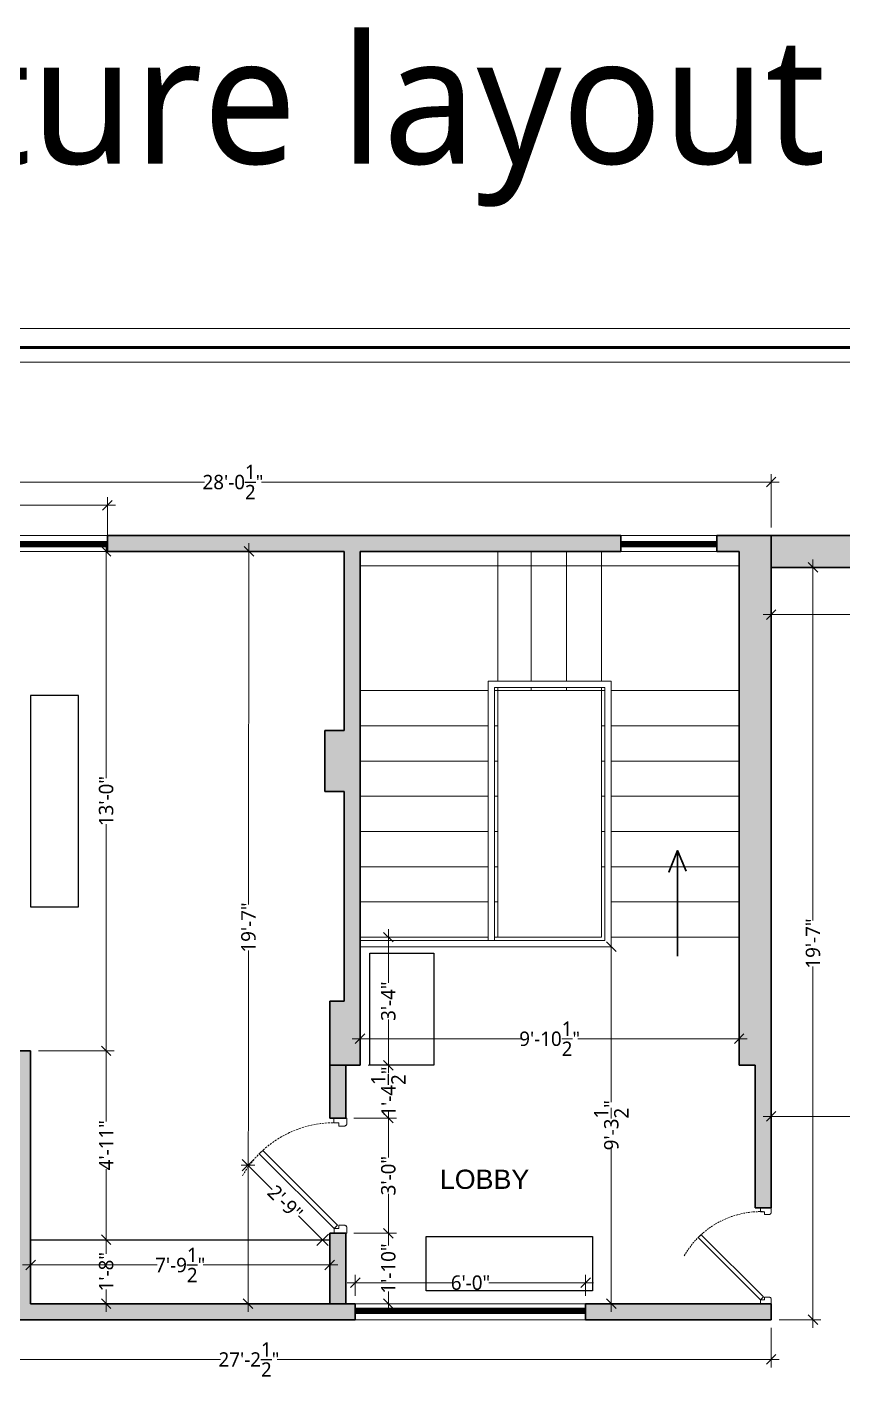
# Model space of a CAD drawing. Header units: inches. Extents: x -179 to 4134, y -2155 to 815.
# Drawn here: x 3489.9 to 3744.7, y -1603.9 to -1175.3 of the extents above; entities that cross this region are included whole.
import ezdxf

# ---------------------------------------------------------------- set-up
doc = ezdxf.new("R2010")
doc.units = ezdxf.units.IN
doc.header["$LTSCALE"] = 5
doc.linetypes.add('HIDDEN', pattern=[0.375, 0.25, -0.125])
for name, color, linetype, lineweight in [('doors', 24, 'Continuous', 9), ('Furniture-New', 217, 'Continuous', 5), ('STEP', 25, 'Continuous', 15), ('text', 7, 'Continuous', 5), ('title', 7, 'Continuous', 5), ('wall', 7, 'Continuous', 30), ('wall hatch', 252, 'Continuous', 5), ('window', 162, 'Continuous', 9)]:
    doc.layers.add(name, color=color, linetype=linetype, lineweight=lineweight)
doc.styles.add('irfan', font='trebuc.ttf')
doc.styles.add('KARUN', font='arial.ttf')
doc.dimstyles.new('IRFAN', dxfattribs={"dimtxt": 4.5, "dimasz": 3, "dimexe": 2.5, "dimexo": 2.5, "dimgap": 0.09, "dimtad": 0, "dimdec": 1, "dimzin": 3, "dimdsep": 46, "dimlunit": 4, "dimtxsty": 'irfan', "dimblk": 'OBLIQUE', "dimcen": 2, "dimdle": 2.5, "dimclrd": 251, "dimclre": 251, "dimclrt": 7, "dimadec": 0, "dimazin": 0, "dimtm": 1e-09, "dimtfac": 1, "dimtdec": 1, "dimtofl": 0, "dimtmove": 0, "dimatfit": 3, "dimfxl": 2, "dimtolj": 1, "dimtzin": 0, "dimlwd": 0, "dimlwe": -1, "dimarcsym": 0})

# ---------------------------------------------------------------- blocks, each defined once
blk = doc.blocks.new('d2')
at = {"layer": 'doors'}
blk.add_lwpolyline([(-25.9, 26.27), (-2.56, 2.94), (-1.5, 4), (-24.84, 27.34), (-25.9, 26.27)], dxfattribs=at)
blk.add_lwpolyline([(-36, 0), (-34, 0), (-36, 0), (-36, 4), (-34.5, 4), (-34.5, 2.5), (-33.5, 2.5), (-33.5, 0.5), (-33.62, 0.5), (-33.62, 0.38, -0.414214), (-33.88, 0.12), (-34, 0.12), (-34, 0)], format="xyb", dxfattribs=at)
blk.add_lwpolyline([(0, 4), (-1.5, 4), (-1.5, 2.5), (-2.5, 2.5), (-2.5, 0.5), (-2.38, 0.5), (-2.38, 0.38, 0.414214), (-2.12, 0.12), (-2, 0.12), (-2, 0), (0, 0), (-2, 0), (0, 0), (0, 4)], format="xyb", close=True, dxfattribs=at)
at = {"layer": 'doors', "color": 144, "linetype": 'HIDDEN', "ltscale": 0.5}
blk.add_arc((-1.5, 4), 33.03, 120, 182.6026, dxfattribs=at)
blk = doc.blocks.new('door')
at = {"layer": 'doors', "linetype": 'Continuous'}
blk.add_line((0, 0), (0, 0), dxfattribs=at)
at = {"layer": 'doors', "xscale": -1.166666666666717, "yscale": 1.166666666666717, "zscale": 1.166666666666717, "rotation": 270}
blk.add_blockref('d2', (0, 0), dxfattribs=at)
blk = doc.blocks.new('_Oblique')
at = {"color": 0, "linetype": 'ByBlock', "lineweight": -2}
blk.add_line((-0.5, -0.5), (0.5, 0.5), dxfattribs=at)
blk = doc.blocks.new('*D371')
at = {"layer": 'Defpoints', "color": 0, "lineweight": 25, "ltscale": 0.25, "transparency": 16777216}
for p in [(3722.38, -1358.11), (3903.38, -1358.11), (3722.38, -1358.75)]:
    blk.add_point(p, dxfattribs=at)
at = {"layer": 'Furniture-New', "color": 251, "lineweight": 0, "ltscale": 0.25, "transparency": 16777216}
for p, q in [((3719.88, -1358.75), (3805.69, -1358.75)), ((3905.88, -1358.75), (3820.07, -1358.75))]:
    blk.add_line(p, q, dxfattribs=at)
at = {"layer": 'Furniture-New', "color": 251, "ltscale": 0.25, "transparency": 16777216}
for p, q in [((3722.38, -1360.61), (3722.38, -1361.25)), ((3903.38, -1360.61), (3903.38, -1361.25))]:
    blk.add_line(p, q, dxfattribs=at)
at = {"layer": 'Furniture-New', "color": 251, "lineweight": 0, "ltscale": 0.25, "transparency": 16777216, "xscale": 3, "yscale": 3, "zscale": 3, "rotation": 180}
blk.add_blockref('_Oblique', (3722.38, -1358.75), dxfattribs=at)
at = {"layer": 'Furniture-New', "color": 251, "lineweight": 0, "ltscale": 0.25, "transparency": 16777216, "xscale": 3, "yscale": 3, "zscale": 3}
blk.add_blockref('_Oblique', (3903.38, -1358.75), dxfattribs=at)
at = {"layer": 'Furniture-New', "color": 7, "lineweight": 25, "ltscale": 0.25, "transparency": 16777216, "insert": (3812.88, -1358.75), "char_height": 4.5, "attachment_point": 5, "style": 'irfan'}
blk.add_mtext('\\A1;15\'-1"', dxfattribs=at)
blk = doc.blocks.new('*D375')
at = {"layer": 'Defpoints', "color": 0, "lineweight": 25, "ltscale": 0.25, "transparency": 16777216}
for p in [(3395.88, -1578.99), (3722.38, -1578.99), (3395.88, -1591.4)]:
    blk.add_point(p, dxfattribs=at)
at = {"layer": 'Furniture-New', "color": 251, "ltscale": 0.25, "transparency": 16777216}
for p, q in [((3395.88, -1581.49), (3395.88, -1593.9)), ((3722.38, -1581.49), (3722.38, -1593.9))]:
    blk.add_line(p, q, dxfattribs=at)
at = {"layer": 'Furniture-New', "color": 251, "lineweight": 0, "ltscale": 0.25, "transparency": 16777216}
for p, q in [((3393.38, -1591.4), (3550.25, -1591.4)), ((3724.88, -1591.4), (3568, -1591.4))]:
    blk.add_line(p, q, dxfattribs=at)
at = {"layer": 'Furniture-New', "color": 251, "lineweight": 0, "ltscale": 0.25, "transparency": 16777216, "xscale": 3, "yscale": 3, "zscale": 3, "rotation": 180.0000000000001}
blk.add_blockref('_Oblique', (3395.88, -1591.4), dxfattribs=at)
at = {"layer": 'Furniture-New', "color": 251, "lineweight": 0, "ltscale": 0.25, "transparency": 16777216, "xscale": 3, "yscale": 3, "zscale": 3}
blk.add_blockref('_Oblique', (3722.38, -1591.4), dxfattribs=at)
at = {"layer": 'Furniture-New', "color": 7, "lineweight": 25, "ltscale": 0.25, "transparency": 16777216, "insert": (3559.13, -1591.4), "char_height": 4.5, "attachment_point": 5, "style": 'irfan'}
blk.add_mtext('\\A1;27\'-2{\\H1x;\\S1/2;}"', dxfattribs=at)
blk = doc.blocks.new('*D339')
at = {"layer": 'Defpoints', "color": 0, "lineweight": 25, "ltscale": 0.25, "transparency": 16777216}
for p in [(3566.88, -1338.99), (3558.86, -1573.98), (3566.63, -1573.99)]:
    blk.add_point(p, dxfattribs=at)
at = {"layer": 'Furniture-New', "color": 251, "lineweight": 0, "ltscale": 0.25, "transparency": 16777216}
for p, q in [((3559.11, -1336.48), (3558.99, -1449.29)), ((3558.85, -1576.48), (3558.97, -1463.68))]:
    blk.add_line(p, q, dxfattribs=at)
at = {"layer": 'Furniture-New', "color": 251, "ltscale": 0.25, "transparency": 16777216}
for p, q in [((3564.38, -1338.99), (3556.61, -1338.98)), ((3564.13, -1573.99), (3556.36, -1573.98))]:
    blk.add_line(p, q, dxfattribs=at)
at = {"layer": 'Furniture-New', "color": 251, "lineweight": 0, "ltscale": 0.25, "transparency": 16777216, "xscale": 3, "yscale": 3, "zscale": 3}
for p, rotation in [((3559.11, -1338.98), 89.93904706606544), ((3558.86, -1573.98), 269.9390470660654)]:
    blk.add_blockref('_Oblique', p, dxfattribs=dict(at, rotation=rotation))
at = {"layer": 'Furniture-New', "color": 7, "lineweight": 25, "ltscale": 0.25, "transparency": 16777216, "insert": (3558.98, -1456.48), "char_height": 4.5, "attachment_point": 5, "rotation": 89.939, "style": 'irfan'}
blk.add_mtext('\\A1;19\'-7"', dxfattribs=at)
blk = doc.blocks.new('*D343')
at = {"layer": 'Defpoints', "color": 0, "lineweight": 25, "ltscale": 0.25, "transparency": 16777216}
for p in [(3593.88, -1459.49), (3602.71, -1459.49), (3593.88, -1499.49)]:
    blk.add_point(p, dxfattribs=at)
at = {"layer": 'Furniture-New', "color": 251, "lineweight": 0, "ltscale": 0.25, "transparency": 16777216}
for p, q in [((3602.71, -1456.99), (3602.71, -1473.79)), ((3602.71, -1501.99), (3602.71, -1485.19))]:
    blk.add_line(p, q, dxfattribs=at)
at = {"layer": 'Furniture-New', "color": 251, "ltscale": 0.25, "transparency": 16777216}
for p, q in [((3596.38, -1459.49), (3605.21, -1459.49)), ((3596.38, -1499.49), (3605.21, -1499.49))]:
    blk.add_line(p, q, dxfattribs=at)
at = {"layer": 'Furniture-New', "color": 251, "lineweight": 0, "ltscale": 0.25, "transparency": 16777216, "xscale": 3, "yscale": 3, "zscale": 3}
for p, rotation in [((3602.71, -1459.49), 90), ((3602.71, -1499.49), 270)]:
    blk.add_blockref('_Oblique', p, dxfattribs=dict(at, rotation=rotation))
at = {"layer": 'Furniture-New', "color": 7, "lineweight": 25, "ltscale": 0.25, "transparency": 16777216, "insert": (3602.71, -1479.49), "char_height": 4.5, "attachment_point": 5, "rotation": 90, "style": 'irfan'}
blk.add_mtext('\\A1;3\'-4"', dxfattribs=at)
blk = doc.blocks.new('*D344')
at = {"layer": 'Defpoints', "color": 0, "lineweight": 25, "ltscale": 0.25, "transparency": 16777216}
for p in [(3664.38, -1567.44), (3592.38, -1573.99), (3664.38, -1573.99)]:
    blk.add_point(p, dxfattribs=at)
at = {"layer": 'Furniture-New', "color": 251, "lineweight": 0, "ltscale": 0.25, "transparency": 16777216}
for p, q in [((3589.88, -1567.44), (3622.64, -1567.44)), ((3666.88, -1567.44), (3634.12, -1567.44))]:
    blk.add_line(p, q, dxfattribs=at)
at = {"layer": 'Furniture-New', "color": 251, "ltscale": 0.25, "transparency": 16777216}
for p, q in [((3592.38, -1571.49), (3592.38, -1564.94)), ((3664.38, -1571.49), (3664.38, -1564.94))]:
    blk.add_line(p, q, dxfattribs=at)
at = {"layer": 'Furniture-New', "color": 251, "lineweight": 0, "ltscale": 0.25, "transparency": 16777216, "xscale": 3, "yscale": 3, "zscale": 3, "rotation": 180}
blk.add_blockref('_Oblique', (3592.38, -1567.44), dxfattribs=at)
at = {"layer": 'Furniture-New', "color": 251, "lineweight": 0, "ltscale": 0.25, "transparency": 16777216, "xscale": 3, "yscale": 3, "zscale": 3}
blk.add_blockref('_Oblique', (3664.38, -1567.44), dxfattribs=at)
at = {"layer": 'Furniture-New', "color": 7, "lineweight": 25, "ltscale": 0.25, "transparency": 16777216, "insert": (3628.38, -1567.44), "char_height": 4.5, "attachment_point": 5, "style": 'irfan'}
blk.add_mtext('\\A1;6\'-0"', dxfattribs=at)
blk = doc.blocks.new('*D346')
at = {"layer": 'Defpoints', "color": 0, "lineweight": 25, "ltscale": 0.25, "transparency": 16777216}
for p in [(3442.88, -1324.58), (3442.88, -1336.74), (3514.88, -1336.74)]:
    blk.add_point(p, dxfattribs=at)
at = {"layer": 'Furniture-New', "color": 251, "ltscale": 0.25, "transparency": 16777216}
for p, q in [((3442.88, -1334.24), (3442.88, -1322.08)), ((3514.88, -1334.24), (3514.88, -1322.08))]:
    blk.add_line(p, q, dxfattribs=at)
at = {"layer": 'Furniture-New', "color": 251, "lineweight": 0, "ltscale": 0.25, "transparency": 16777216}
for p, q in [((3440.38, -1324.58), (3473.14, -1324.58)), ((3517.38, -1324.58), (3484.62, -1324.58))]:
    blk.add_line(p, q, dxfattribs=at)
at = {"layer": 'Furniture-New', "color": 251, "lineweight": 0, "ltscale": 0.25, "transparency": 16777216, "xscale": 3, "yscale": 3, "zscale": 3, "rotation": 180}
blk.add_blockref('_Oblique', (3442.88, -1324.58), dxfattribs=at)
at = {"layer": 'Furniture-New', "color": 251, "lineweight": 0, "ltscale": 0.25, "transparency": 16777216, "xscale": 3, "yscale": 3, "zscale": 3}
blk.add_blockref('_Oblique', (3514.88, -1324.58), dxfattribs=at)
at = {"layer": 'Furniture-New', "color": 7, "lineweight": 25, "ltscale": 0.25, "transparency": 16777216, "insert": (3478.88, -1324.58), "char_height": 4.5, "attachment_point": 5, "style": 'irfan'}
blk.add_mtext('\\A1;6\'-0"', dxfattribs=at)
blk = doc.blocks.new('*D350')
at = {"layer": 'Defpoints', "color": 0, "lineweight": 25, "ltscale": 0.25, "transparency": 16777216}
for p in [(3593.88, -1499.49), (3589.4, -1515.99), (3602.71, -1515.99)]:
    blk.add_point(p, dxfattribs=at)
at = {"layer": 'Furniture-New', "color": 251, "ltscale": 0.25, "transparency": 16777216}
for p, q in [((3596.38, -1499.49), (3605.21, -1499.49)), ((3591.9, -1515.99), (3605.21, -1515.99))]:
    blk.add_line(p, q, dxfattribs=at)
at = {"layer": 'Furniture-New', "color": 251, "lineweight": 0, "ltscale": 0.25, "transparency": 16777216}
for p, q in [((3602.71, -1496.99), (3602.71, -1500.71)), ((3602.71, -1518.49), (3602.71, -1514.78))]:
    blk.add_line(p, q, dxfattribs=at)
at = {"layer": 'Furniture-New', "color": 251, "lineweight": 0, "ltscale": 0.25, "transparency": 16777216, "xscale": 3, "yscale": 3, "zscale": 3}
for p, rotation in [((3602.71, -1499.49), 90), ((3602.71, -1515.99), 270)]:
    blk.add_blockref('_Oblique', p, dxfattribs=dict(at, rotation=rotation))
at = {"layer": 'Furniture-New', "color": 7, "lineweight": 25, "ltscale": 0.25, "transparency": 16777216, "insert": (3602.71, -1507.74), "char_height": 4.5, "attachment_point": 5, "rotation": 90, "style": 'irfan'}
blk.add_mtext('\\A1;1\'-4{\\H1x;\\S1/2;}"', dxfattribs=at)
blk = doc.blocks.new('*D351')
at = {"layer": 'Defpoints', "color": 0, "lineweight": 25, "ltscale": 0.25, "transparency": 16777216}
for p in [(3589.4, -1515.99), (3589.42, -1551.99), (3602.71, -1551.99)]:
    blk.add_point(p, dxfattribs=at)
at = {"layer": 'Furniture-New', "color": 251, "ltscale": 0.25, "transparency": 16777216}
for p, q in [((3591.9, -1515.99), (3605.21, -1515.99)), ((3591.92, -1551.99), (3605.21, -1551.99))]:
    blk.add_line(p, q, dxfattribs=at)
at = {"layer": 'Furniture-New', "color": 251, "lineweight": 0, "ltscale": 0.25, "transparency": 16777216}
for p, q in [((3602.71, -1513.49), (3602.71, -1528.29)), ((3602.71, -1554.49), (3602.71, -1539.69))]:
    blk.add_line(p, q, dxfattribs=at)
at = {"layer": 'Furniture-New', "color": 251, "lineweight": 0, "ltscale": 0.25, "transparency": 16777216, "xscale": 3, "yscale": 3, "zscale": 3}
for p, rotation in [((3602.71, -1515.99), 90), ((3602.71, -1551.99), 270)]:
    blk.add_blockref('_Oblique', p, dxfattribs=dict(at, rotation=rotation))
at = {"layer": 'Furniture-New', "color": 7, "lineweight": 25, "ltscale": 0.25, "transparency": 16777216, "insert": (3602.71, -1533.99), "char_height": 4.5, "attachment_point": 5, "rotation": 90, "style": 'irfan'}
blk.add_mtext('\\A1;3\'-0"', dxfattribs=at)
blk = doc.blocks.new('*D298')
at = {"layer": 'Defpoints', "color": 0, "lineweight": 25, "ltscale": 0.25, "transparency": 16777216}
for p in [(3589.42, -1551.99), (3592.38, -1573.99), (3602.71, -1573.99)]:
    blk.add_point(p, dxfattribs=at)
at = {"layer": 'Furniture-New', "color": 251, "lineweight": 0, "ltscale": 0.25, "transparency": 16777216}
for p, q in [((3602.71, -1549.49), (3602.71, -1555.8)), ((3602.71, -1576.49), (3602.71, -1570.18))]:
    blk.add_line(p, q, dxfattribs=at)
at = {"layer": 'Furniture-New', "color": 251, "ltscale": 0.25, "transparency": 16777216}
for p, q in [((3591.92, -1551.99), (3605.21, -1551.99)), ((3594.88, -1573.99), (3605.21, -1573.99))]:
    blk.add_line(p, q, dxfattribs=at)
at = {"layer": 'Furniture-New', "color": 251, "lineweight": 0, "ltscale": 0.25, "transparency": 16777216, "xscale": 3, "yscale": 3, "zscale": 3}
for p, rotation in [((3602.71, -1551.99), 90), ((3602.71, -1573.99), 270)]:
    blk.add_blockref('_Oblique', p, dxfattribs=dict(at, rotation=rotation))
at = {"layer": 'Furniture-New', "color": 7, "lineweight": 25, "ltscale": 0.25, "transparency": 16777216, "insert": (3602.71, -1562.99), "char_height": 4.5, "attachment_point": 5, "rotation": 90, "style": 'irfan'}
blk.add_mtext('\\A1;1\'-10"', dxfattribs=at)
blk = doc.blocks.new('*D317')
at = {"color": 251, "ltscale": 0.25, "transparency": 16777216}
for p, q in [((3490.88, -1556.49), (3490.88, -1564.39)), ((3584.4, -1556.49), (3584.4, -1564.39))]:
    blk.add_line(p, q, dxfattribs=at)
at = {"color": 251, "lineweight": 0, "ltscale": 0.25, "transparency": 16777216}
for p, q in [((3488.38, -1561.89), (3530.43, -1561.89)), ((3586.9, -1561.89), (3544.85, -1561.89))]:
    blk.add_line(p, q, dxfattribs=at)
at = {"layer": 'Defpoints', "color": 0, "lineweight": 25, "ltscale": 0.25, "transparency": 16777216}
for p in [(3490.88, -1553.99), (3584.4, -1553.99), (3584.4, -1561.89)]:
    blk.add_point(p, dxfattribs=at)
at = {"color": 251, "lineweight": 0, "ltscale": 0.25, "transparency": 16777216, "xscale": 3, "yscale": 3, "zscale": 3, "rotation": 180}
blk.add_blockref('_Oblique', (3490.88, -1561.89), dxfattribs=at)
at = {"color": 251, "lineweight": 0, "ltscale": 0.25, "transparency": 16777216, "xscale": 3, "yscale": 3, "zscale": 3}
blk.add_blockref('_Oblique', (3584.4, -1561.89), dxfattribs=at)
at = {"color": 7, "ltscale": 0.25, "transparency": 16777216, "insert": (3537.64, -1561.89), "char_height": 4.5, "attachment_point": 5, "style": 'irfan'}
blk.add_mtext('\\A1;7\'-9{\\H1x;\\S1/2;}"', dxfattribs=at)
blk = doc.blocks.new('*D388')
at = {"layer": 'Defpoints', "color": 0, "lineweight": 25, "ltscale": 0.25, "transparency": 16777216}
for p in [(3562.38, -1527.17), (3585.73, -1550.5), (3582.16, -1554.07)]:
    blk.add_point(p, dxfattribs=at)
at = {"layer": 'Furniture-New', "color": 251, "ltscale": 0.25, "transparency": 16777216}
for p, q in [((3560.61, -1528.94), (3557.04, -1532.52)), ((3583.97, -1552.26), (3580.39, -1555.84))]:
    blk.add_line(p, q, dxfattribs=at)
at = {"layer": 'Furniture-New', "color": 251, "lineweight": 0, "ltscale": 0.25, "transparency": 16777216}
for p, q in [((3557.04, -1528.98), (3566.4, -1538.33)), ((3583.93, -1555.84), (3574.57, -1546.49))]:
    blk.add_line(p, q, dxfattribs=at)
at = {"layer": 'Furniture-New', "color": 251, "lineweight": 0, "ltscale": 0.25, "transparency": 16777216, "xscale": 3, "yscale": 3, "zscale": 3}
for p, rotation in [((3558.81, -1530.75), 135.0405710793018), ((3582.16, -1554.07), 315.0405710793017)]:
    blk.add_blockref('_Oblique', p, dxfattribs=dict(at, rotation=rotation))
at = {"layer": 'Furniture-New', "color": 7, "ltscale": 0.25, "transparency": 16777216, "insert": (3570.48, -1542.41), "char_height": 4.5, "attachment_point": 5, "rotation": 315.0406, "style": 'irfan'}
blk.add_mtext('\\A1;2\'-9"', dxfattribs=at)
blk = doc.blocks.new('*D380')
at = {"layer": 'Defpoints', "color": 0, "lineweight": 25, "ltscale": 0.25, "transparency": 16777216}
for p in [(3514.49, -1553.99), (3514.49, -1573.99), (3514.49, -1573.99)]:
    blk.add_point(p, dxfattribs=at)
at = {"layer": 'Furniture-New', "color": 251, "lineweight": 0, "ltscale": 0.25, "transparency": 16777216}
for p, q in [((3514.49, -1551.49), (3514.49, -1558.43)), ((3514.49, -1576.49), (3514.49, -1569.56))]:
    blk.add_line(p, q, dxfattribs=at)
at = {"layer": 'Furniture-New', "color": 251, "lineweight": 0, "ltscale": 0.25, "transparency": 16777216, "xscale": 3, "yscale": 3, "zscale": 3}
for p, rotation in [((3514.49, -1553.99), 90), ((3514.49, -1573.99), 270)]:
    blk.add_blockref('_Oblique', p, dxfattribs=dict(at, rotation=rotation))
at = {"layer": 'Furniture-New', "color": 7, "ltscale": 0.25, "transparency": 16777216, "insert": (3514.49, -1563.99), "char_height": 4.5, "attachment_point": 5, "rotation": 90, "style": 'irfan'}
blk.add_mtext('\\A1;1\'-8"', dxfattribs=at)
blk = doc.blocks.new('*D382')
at = {"layer": 'Defpoints', "color": 0, "lineweight": 25, "ltscale": 0.25, "transparency": 16777216}
for p in [(3593.88, -1491.22), (3593.88, -1495.66), (3712.38, -1495.66)]:
    blk.add_point(p, dxfattribs=at)
at = {"layer": 'Furniture-New', "color": 251, "lineweight": 0, "ltscale": 0.25, "transparency": 16777216}
for p, q in [((3591.38, -1491.22), (3644.27, -1491.22)), ((3714.88, -1491.22), (3661.98, -1491.22))]:
    blk.add_line(p, q, dxfattribs=at)
at = {"layer": 'Furniture-New', "color": 251, "ltscale": 0.25, "transparency": 16777216}
for p, q in [((3593.88, -1493.16), (3593.88, -1488.72)), ((3712.38, -1493.16), (3712.38, -1488.72))]:
    blk.add_line(p, q, dxfattribs=at)
at = {"layer": 'Furniture-New', "color": 251, "lineweight": 0, "ltscale": 0.25, "transparency": 16777216, "xscale": 3, "yscale": 3, "zscale": 3, "rotation": 180}
blk.add_blockref('_Oblique', (3593.88, -1491.22), dxfattribs=at)
at = {"layer": 'Furniture-New', "color": 251, "lineweight": 0, "ltscale": 0.25, "transparency": 16777216, "xscale": 3, "yscale": 3, "zscale": 3}
blk.add_blockref('_Oblique', (3712.38, -1491.22), dxfattribs=at)
at = {"layer": 'Furniture-New', "color": 7, "ltscale": 0.25, "transparency": 16777216, "insert": (3653.13, -1491.22), "char_height": 4.5, "attachment_point": 5, "style": 'irfan'}
blk.add_mtext('\\A1;9\'-10{\\H1x;\\S1/2;}"', dxfattribs=at)
blk = doc.blocks.new('*D383')
at = {"layer": 'Defpoints', "color": 0, "lineweight": 25, "ltscale": 0.25, "transparency": 16777216}
for p in [(3672.38, -1462.49), (3672.38, -1573.99), (3672.38, -1573.99)]:
    blk.add_point(p, dxfattribs=at)
at = {"layer": 'Furniture-New', "color": 251, "lineweight": 0, "ltscale": 0.25, "transparency": 16777216}
for p, q in [((3672.38, -1459.99), (3672.38, -1511.02)), ((3672.38, -1576.49), (3672.38, -1525.47))]:
    blk.add_line(p, q, dxfattribs=at)
at = {"layer": 'Furniture-New', "color": 251, "lineweight": 0, "ltscale": 0.25, "transparency": 16777216, "xscale": 3, "yscale": 3, "zscale": 3}
for p, rotation in [((3672.38, -1462.49), 90), ((3672.38, -1573.99), 270)]:
    blk.add_blockref('_Oblique', p, dxfattribs=dict(at, rotation=rotation))
at = {"layer": 'Furniture-New', "color": 7, "ltscale": 0.25, "transparency": 16777216, "insert": (3672.38, -1518.24), "char_height": 4.5, "attachment_point": 5, "rotation": 90, "style": 'irfan'}
blk.add_mtext('\\A1;9\'-3{\\H1x;\\S1/2;}"', dxfattribs=at)
blk = doc.blocks.new('*D418')
at = {"layer": 'Defpoints', "color": 0, "lineweight": 25, "ltscale": 0.25, "transparency": 16777216}
for p in [(3722.38, -1343.99), (3735.45, -1343.99), (3722.38, -1578.99)]:
    blk.add_point(p, dxfattribs=at)
at = {"layer": 'Furniture-New', "color": 251, "ltscale": 0.25, "transparency": 16777216}
for p, q in [((3724.88, -1343.99), (3737.95, -1343.99)), ((3724.88, -1578.99), (3737.95, -1578.99))]:
    blk.add_line(p, q, dxfattribs=at)
at = {"layer": 'Furniture-New', "color": 251, "lineweight": 0, "ltscale": 0.25, "transparency": 16777216}
for p, q in [((3735.45, -1341.49), (3735.45, -1454.3)), ((3735.45, -1581.49), (3735.45, -1468.68))]:
    blk.add_line(p, q, dxfattribs=at)
at = {"layer": 'Furniture-New', "color": 251, "lineweight": 0, "ltscale": 0.25, "transparency": 16777216, "xscale": 3, "yscale": 3, "zscale": 3}
for p, rotation in [((3735.45, -1343.99), 90), ((3735.45, -1578.99), 270)]:
    blk.add_blockref('_Oblique', p, dxfattribs=dict(at, rotation=rotation))
at = {"layer": 'Furniture-New', "color": 7, "lineweight": 25, "ltscale": 0.25, "transparency": 16777216, "insert": (3735.45, -1461.49), "char_height": 4.5, "attachment_point": 5, "rotation": 90, "style": 'irfan'}
blk.add_mtext('\\A1;19\'-7"', dxfattribs=at)
blk = doc.blocks.new('*D419')
at = {"layer": 'Defpoints', "color": 0, "lineweight": 25, "ltscale": 0.25, "transparency": 16777216}
for p in [(3514.49, -1338.99), (3514.88, -1338.99), (3490.88, -1494.99)]:
    blk.add_point(p, dxfattribs=at)
at = {"layer": 'Furniture-New', "color": 251, "lineweight": 0, "ltscale": 0.25, "transparency": 16777216}
for p, q in [((3514.49, -1336.49), (3514.49, -1409.8)), ((3514.49, -1497.49), (3514.49, -1424.18))]:
    blk.add_line(p, q, dxfattribs=at)
at = {"layer": 'Furniture-New', "color": 251, "ltscale": 0.25, "transparency": 16777216}
for p, q in [((3512.38, -1338.99), (3511.99, -1338.99)), ((3493.38, -1494.99), (3516.99, -1494.99))]:
    blk.add_line(p, q, dxfattribs=at)
at = {"layer": 'Furniture-New', "color": 251, "lineweight": 0, "ltscale": 0.25, "transparency": 16777216, "xscale": 3, "yscale": 3, "zscale": 3}
for p, rotation in [((3514.49, -1338.99), 90), ((3514.49, -1494.99), 270)]:
    blk.add_blockref('_Oblique', p, dxfattribs=dict(at, rotation=rotation))
at = {"layer": 'Furniture-New', "color": 7, "lineweight": 25, "ltscale": 0.25, "transparency": 16777216, "insert": (3514.49, -1416.99), "char_height": 4.5, "attachment_point": 5, "rotation": 90, "style": 'irfan'}
blk.add_mtext('\\A1;13\'-0"', dxfattribs=at)
blk = doc.blocks.new('*D420')
at = {"layer": 'Defpoints', "color": 0, "lineweight": 25, "ltscale": 0.25, "transparency": 16777216}
for p in [(3490.88, -1494.99), (3490.88, -1553.99), (3514.49, -1553.99)]:
    blk.add_point(p, dxfattribs=at)
at = {"layer": 'Furniture-New', "color": 251, "ltscale": 0.25, "transparency": 16777216}
for p, q in [((3493.38, -1494.99), (3516.99, -1494.99)), ((3493.38, -1553.99), (3516.99, -1553.99))]:
    blk.add_line(p, q, dxfattribs=at)
at = {"layer": 'Furniture-New', "color": 251, "lineweight": 0, "ltscale": 0.25, "transparency": 16777216}
for p, q in [((3514.49, -1492.49), (3514.49, -1517.04)), ((3514.49, -1556.49), (3514.49, -1531.95))]:
    blk.add_line(p, q, dxfattribs=at)
at = {"layer": 'Furniture-New', "color": 251, "lineweight": 0, "ltscale": 0.25, "transparency": 16777216, "xscale": 3, "yscale": 3, "zscale": 3}
for p, rotation in [((3514.49, -1494.99), 90), ((3514.49, -1553.99), 270)]:
    blk.add_blockref('_Oblique', p, dxfattribs=dict(at, rotation=rotation))
at = {"layer": 'Furniture-New', "color": 7, "lineweight": 25, "ltscale": 0.25, "transparency": 16777216, "insert": (3514.49, -1524.49), "char_height": 4.5, "attachment_point": 5, "rotation": 90, "style": 'irfan'}
blk.add_mtext('\\A1;4\'-11"', dxfattribs=at)
blk = doc.blocks.new('*D421')
at = {"layer": 'Defpoints', "color": 0, "lineweight": 25, "ltscale": 0.25, "transparency": 16777216}
for p in [(3722.38, -1516.3), (3808.88, -1515.49), (3808.88, -1516.3)]:
    blk.add_point(p, dxfattribs=at)
at = {"layer": 'Furniture-New', "color": 251, "lineweight": 0, "ltscale": 0.25, "transparency": 16777216}
for p, q in [((3719.88, -1515.49), (3758.42, -1515.49)), ((3811.38, -1515.49), (3772.84, -1515.49))]:
    blk.add_line(p, q, dxfattribs=at)
at = {"layer": 'Furniture-New', "color": 251, "ltscale": 0.25, "transparency": 16777216}
for p, q in [((3722.38, -1513.8), (3722.38, -1512.99)), ((3808.88, -1513.8), (3808.88, -1512.99))]:
    blk.add_line(p, q, dxfattribs=at)
at = {"layer": 'Furniture-New', "color": 251, "lineweight": 0, "ltscale": 0.25, "transparency": 16777216, "xscale": 3, "yscale": 3, "zscale": 3, "rotation": 180}
blk.add_blockref('_Oblique', (3722.38, -1515.49), dxfattribs=at)
at = {"layer": 'Furniture-New', "color": 251, "lineweight": 0, "ltscale": 0.25, "transparency": 16777216, "xscale": 3, "yscale": 3, "zscale": 3}
blk.add_blockref('_Oblique', (3808.88, -1515.49), dxfattribs=at)
at = {"layer": 'Furniture-New', "color": 7, "lineweight": 25, "ltscale": 0.25, "transparency": 16777216, "insert": (3765.63, -1515.49), "char_height": 4.5, "attachment_point": 5, "style": 'irfan'}
blk.add_mtext('\\A1;7\'-2{\\H1x;\\S1/2;}"', dxfattribs=at)
blk = doc.blocks.new('*D430')
at = {"layer": 'Defpoints', "color": 0, "lineweight": 25, "ltscale": 0.25, "transparency": 16777216}
for p in [(3722.38, -1317.34), (3385.88, -1333.99), (3722.38, -1333.99)]:
    blk.add_point(p, dxfattribs=at)
at = {"layer": 'Furniture-New', "color": 251, "ltscale": 0.25, "transparency": 16777216}
for p, q in [((3385.88, -1331.49), (3385.88, -1314.84)), ((3722.38, -1331.49), (3722.38, -1314.84))]:
    blk.add_line(p, q, dxfattribs=at)
at = {"layer": 'Furniture-New', "color": 251, "lineweight": 0, "ltscale": 0.25, "transparency": 16777216}
for p, q in [((3383.38, -1317.34), (3545.25, -1317.34)), ((3724.88, -1317.34), (3563, -1317.34))]:
    blk.add_line(p, q, dxfattribs=at)
at = {"layer": 'Furniture-New', "color": 251, "lineweight": 0, "ltscale": 0.25, "transparency": 16777216, "xscale": 3, "yscale": 3, "zscale": 3, "rotation": 180}
blk.add_blockref('_Oblique', (3385.88, -1317.34), dxfattribs=at)
at = {"layer": 'Furniture-New', "color": 251, "lineweight": 0, "ltscale": 0.25, "transparency": 16777216, "xscale": 3, "yscale": 3, "zscale": 3}
blk.add_blockref('_Oblique', (3722.38, -1317.34), dxfattribs=at)
at = {"layer": 'Furniture-New', "color": 7, "lineweight": 25, "ltscale": 0.25, "transparency": 16777216, "insert": (3554.13, -1317.34), "char_height": 4.5, "attachment_point": 5, "style": 'irfan'}
blk.add_mtext('\\A1;28\'-0{\\H1x;\\S1/2;}"', dxfattribs=at)

msp = doc.modelspace()

# ---------------------------------------------------------------- hatches: boundary and pattern name
at = {"layer": 'wall hatch', "ltscale": 0.25}
h = msp.add_hatch(color=256, dxfattribs=at)
h.dxf.hatch_style = 1
h.paths.add_polyline_path([(3913.38, -1333.99), (3722.38, -1333.99), (3722.38, -1343.99), (3903.38, -1343.99), (3903.38, -1478.99), (3897.38, -1478.99), (3897.38, -1489.49), (3913.38, -1489.49)])
h.paths.add_polyline_path([(3913.38, -1663.49), (3903.38, -1663.49), (3903.38, -1808.49), (3722.88, -1808.49), (3722.88, -1813.49), (3587.88, -1813.49), (3587.88, -1818.49), (3913.38, -1818.49)])
h.paths.add_polyline_path([(3587.88, -1808.49), (3395.88, -1808.49), (3395.88, -1578.99), (3385.88, -1578.99), (3385.88, -1813.49), (3385.88, -1818.49), (3587.88, -1818.49), (3587.88, -1813.49)])
h = msp.add_hatch(color=256, dxfattribs=at)
h.dxf.hatch_style = 1
h.paths.add_polyline_path([(3593.88, -1338.99), (3675.38, -1338.99), (3675.38, -1333.99), (3514.88, -1333.99), (3514.88, -1338.99), (3588.88, -1338.99), (3588.88, -1394.99), (3582.88, -1394.99), (3582.88, -1413.99), (3588.88, -1413.99), (3588.88, -1479.49), (3584.38, -1479.49), (3584.38, -1499.49), (3593.88, -1499.49)])
h = msp.add_hatch(color=256, dxfattribs=at)
h.dxf.hatch_style = 1
h.paths.add_polyline_path([(3722.38, -1333.99), (3717.38, -1333.99), (3705.38, -1333.99), (3705.38, -1338.99), (3712.38, -1338.99), (3712.38, -1480.99), (3712.38, -1499.49), (3717.38, -1499.49), (3717.38, -1543.99), (3722.38, -1543.99), (3722.38, -1499.49), (3722.38, -1487.99), (3722.38, -1480.99)])
h = msp.add_hatch(color=256, dxfattribs=at)
h.dxf.hatch_style = 1
h.paths.add_polyline_path([(3592.38, -1573.99), (3540.88, -1573.99), (3558.86, -1573.98), (3540.88, -1573.99), (3535.88, -1573.99), (3490.88, -1573.99), (3490.88, -1494.99), (3453.88, -1494.99), (3453.88, -1499.99), (3485.88, -1499.99), (3485.88, -1573.99), (3395.88, -1573.99), (3395.88, -1560.49), (3390.88, -1560.49), (3390.88, -1554.49), (3385.88, -1554.49), (3385.88, -1578.99), (3592.38, -1578.99)])
h = msp.add_hatch(color=256, dxfattribs=at)
h.dxf.hatch_style = 1
h.paths.add_polyline_path([(3584.38, -1515.99), (3589.38, -1515.99), (3589.38, -1499.49), (3584.38, -1499.49)])
h.paths.add_polyline_path([(3589.42, -1551.99), (3585.74, -1551.99), (3584.4, -1551.99), (3584.4, -1573.99), (3589.42, -1573.99)])
h = msp.add_hatch(color=256, dxfattribs=at)
h.dxf.hatch_style = 1
h.paths.add_polyline_path([(3722.38, -1573.99), (3664.38, -1573.99), (3664.38, -1578.99), (3722.38, -1578.99)])

# ---------------------------------------------------------------- linework, layer by layer
at = {"color": 25, "ltscale": 0.25}
for p, q in [((3490.88, -1573.99), (3490.88, -1553.99)), ((3490.88, -1553.99), (3584.4, -1553.99))]:
    msp.add_line(p, q, dxfattribs=at)
at = {"layer": 'Furniture-New', "lineweight": -2, "ltscale": 0.25}
msp.add_line((3719.05, -1573.99), (3691.55, -1573.99), dxfattribs=at)
for points in [[(3490.88, -1449.99), (3505.88, -1449.99), (3505.88, -1383.99), (3490.88, -1383.99), (3490.88, -1449.99)], [(3596.88, -1464.49), (3616.88, -1464.49), (3616.88, -1499.49), (3596.88, -1499.49), (3596.88, -1464.49)], [(3614.48, -1552.99), (3666.48, -1552.99), (3666.48, -1569.99), (3614.48, -1569.99), (3614.48, -1552.99)]]:
    msp.add_lwpolyline(points, dxfattribs=at)
at = {"layer": 'STEP', "ltscale": 0.2}
for p, q in [((3636.88, -1379.49), (3636.88, -1338.99)), ((3647.38, -1379.49), (3647.38, -1338.99)), ((3658.38, -1379.49), (3658.38, -1338.99)), ((3669.38, -1379.49), (3669.38, -1338.99)), ((3633.88, -1382.49), (3593.88, -1382.49)), ((3636.88, -1382.49), (3635.88, -1382.49)), ((3636.88, -1382.49), (3636.88, -1381.49)), ((3669.38, -1382.49), (3636.88, -1382.49)), ((3636.88, -1459.49), (3636.88, -1382.49)), ((3647.38, -1382.49), (3647.38, -1381.49)), ((3658.38, -1382.49), (3658.38, -1381.49)), ((3669.38, -1382.49), (3669.38, -1381.49)), ((3670.38, -1382.49), (3669.38, -1382.49)), ((3669.38, -1459.49), (3669.38, -1382.49)), ((3712.38, -1382.49), (3672.38, -1382.49)), ((3633.88, -1393.49), (3593.88, -1393.49)), ((3636.88, -1393.49), (3635.88, -1393.49)), ((3670.38, -1393.49), (3669.38, -1393.49)), ((3712.38, -1393.49), (3672.38, -1393.49)), ((3633.88, -1404.49), (3593.88, -1404.49)), ((3636.88, -1404.49), (3635.88, -1404.49)), ((3670.38, -1404.49), (3669.38, -1404.49)), ((3712.38, -1404.49), (3672.38, -1404.49)), ((3633.88, -1415.49), (3593.88, -1415.49)), ((3636.88, -1415.49), (3635.88, -1415.49)), ((3670.38, -1415.49), (3669.38, -1415.49)), ((3712.38, -1415.49), (3672.38, -1415.49)), ((3633.88, -1426.49), (3593.88, -1426.49)), ((3636.88, -1426.49), (3635.88, -1426.49)), ((3670.38, -1426.49), (3669.38, -1426.49)), ((3712.38, -1426.49), (3672.38, -1426.49)), ((3633.88, -1437.49), (3593.88, -1437.49)), ((3636.88, -1437.49), (3635.88, -1437.49)), ((3670.38, -1437.49), (3669.38, -1437.49)), ((3712.38, -1437.49), (3672.38, -1437.49)), ((3633.88, -1448.49), (3593.88, -1448.49)), ((3636.88, -1448.49), (3635.88, -1448.49)), ((3712.38, -1448.49), (3672.38, -1448.49)), ((3633.88, -1459.49), (3593.88, -1459.49)), ((3636.88, -1459.49), (3635.88, -1459.49)), ((3636.88, -1459.49), (3669.38, -1459.49)), ((3712.38, -1459.49), (3672.38, -1459.49))]:
    msp.add_line(p, q, dxfattribs=at)
at = {"layer": 'STEP', "color": 142, "ltscale": 0.2}
for points in [[(3633.88, -1460.49), (3633.88, -1379.49), (3672.38, -1379.49), (3672.38, -1462.49), (3593.88, -1462.49)], [(3635.88, -1460.49), (3635.88, -1381.49), (3670.38, -1381.49), (3670.38, -1460.49), (3593.88, -1460.49)]]:
    msp.add_lwpolyline(points, dxfattribs=at)
at = {"layer": 'title'}
for points in [[(4134.13, -1887.37), (4134.13, -1269.38), (3260.12, -1269.38), (3260.12, -1887.37)], [(4123.61, -1279.9), (3270.63, -1279.9), (3270.63, -1875.48), (4123.61, -1875.48)]]:
    msp.add_lwpolyline(points, close=True, dxfattribs=at)
at = {"layer": 'title', "color": 7, "linetype": 'Continuous', "const_width": 0.902}
msp.add_lwpolyline([(4128.2, -1275.32), (3266.05, -1275.32), (3266.05, -1881.44), (4128.2, -1881.44)], close=True, dxfattribs=at)
at = {"layer": 'wall', "ltscale": 0.25}
for p, q in [((3675.38, -1333.99), (3514.88, -1333.99)), ((3514.88, -1333.99), (3514.88, -1338.99)), ((3675.38, -1338.99), (3675.38, -1333.99)), ((3717.38, -1333.99), (3705.38, -1333.99)), ((3705.38, -1338.99), (3705.38, -1333.99)), ((3913.38, -1333.99), (3717.38, -1333.99)), ((3722.38, -1480.99), (3722.38, -1333.99)), ((3588.88, -1338.99), (3514.88, -1338.99)), ((3588.88, -1394.99), (3588.88, -1338.99)), ((3675.38, -1338.99), (3593.88, -1338.99)), ((3593.88, -1499.49), (3593.88, -1338.99)), ((3712.38, -1338.99), (3705.38, -1338.99)), ((3712.38, -1480.99), (3712.38, -1338.99)), ((3903.38, -1343.99), (3722.38, -1343.99)), ((3588.88, -1394.99), (3582.88, -1394.99)), ((3582.88, -1394.99), (3582.88, -1413.99)), ((3582.88, -1413.99), (3588.88, -1413.99)), ((3588.88, -1479.49), (3588.88, -1413.99)), ((3588.88, -1479.49), (3584.38, -1479.49)), ((3584.38, -1499.49), (3584.38, -1479.49)), ((3712.38, -1499.49), (3712.38, -1480.99)), ((3722.38, -1494.99), (3722.38, -1480.99)), ((3722.38, -1487.99), (3722.38, -1499.49)), ((3490.88, -1494.99), (3453.88, -1494.99)), ((3490.88, -1573.99), (3490.88, -1494.99)), ((3593.88, -1499.49), (3584.38, -1499.49)), ((3584.38, -1499.49), (3584.38, -1515.99)), ((3589.38, -1515.99), (3589.38, -1499.49)), ((3717.38, -1499.49), (3712.38, -1499.49)), ((3717.38, -1499.49), (3717.38, -1543.99)), ((3722.38, -1499.49), (3722.38, -1543.99)), ((3584.38, -1515.99), (3589.38, -1515.99)), ((3722.38, -1543.99), (3717.38, -1543.99)), ((3589.42, -1551.99), (3584.4, -1551.99)), ((3584.4, -1551.99), (3584.4, -1573.99)), ((3589.42, -1551.99), (3589.42, -1573.99)), ((3540.88, -1573.99), (3490.88, -1573.99)), ((3592.38, -1573.99), (3540.88, -1573.99)), ((3592.38, -1573.99), (3592.38, -1578.99)), ((3722.38, -1573.99), (3664.38, -1573.99)), ((3664.38, -1573.99), (3664.38, -1578.99)), ((3722.38, -1573.99), (3722.38, -1578.99)), ((3592.38, -1578.99), (3385.88, -1578.99)), ((3722.38, -1578.99), (3664.38, -1578.99))]:
    msp.add_line(p, q, dxfattribs=at)
msp.add_lwpolyline([(3693.09, -1465.46), (3693.09, -1432.46), (3690.4, -1439.16), (3693.09, -1432.46), (3695.79, -1438.92)], dxfattribs=at)
at = {"layer": 'window', "color": 29, "ltscale": 0.25}
for p, q in [((3514.88, -1333.99), (3442.88, -1333.99)), ((3705.38, -1333.99), (3675.38, -1333.99)), ((3442.88, -1338.99), (3514.88, -1338.99)), ((3675.38, -1338.99), (3705.38, -1338.99)), ((3664.38, -1573.99), (3592.38, -1573.99)), ((3664.38, -1578.99), (3592.38, -1578.99))]:
    msp.add_line(p, q, dxfattribs=at)
at = {"layer": 'window', "color": 253, "ltscale": 0.25}
msp.add_line((3712.38, -1343.49), (3593.88, -1343.49), dxfattribs=at)
at = {"layer": 'window', "color": 5, "ltscale": 0.25, "const_width": 2}
for points in [[(3514.88, -1336.74), (3442.88, -1336.74)], [(3705.38, -1336.74), (3675.38, -1336.74)], [(3664.38, -1576.24), (3592.38, -1576.24)]]:
    msp.add_lwpolyline(points, dxfattribs=at)

# ---------------------------------------------------------------- block references
at = {"layer": 'doors', "linetype": 'ByBlock', "lineweight": 0}
for p, xscale, yscale, zscale, rotation in [((3589.73, -1551.99), 0.8571093867662782, 0.8571093867662782, 0.8571093867662782, 180.040571079302), ((3722.38, -1573.99), 0.7142857142856247, 0.7142857142856247, 0.7142857142856247, 180.0405710793019)]:
    msp.add_blockref('door', p, dxfattribs=dict(at, xscale=xscale, yscale=yscale, zscale=zscale, rotation=rotation))

# ---------------------------------------------------------------- texts
at = {"layer": 'text', "lineweight": 25, "insert": (3664.45, -1538.2), "char_height": 6, "width": 63.3424, "attachment_point": 9, "style": 'KARUN'}
msp.add_mtext('\\A1;\\pxqc,t7,10;LOBBY', dxfattribs=at)
at = {"layer": 'wall hatch', "lineweight": -2, "ltscale": 0.25, "style": 'irfan'}
msp.add_text('Furniture layout UPDATED', height=40, dxfattribs=at).set_placement((3345.75, -1217.92))

# ---------------------------------------------------------------- dimensions: what is measured, and where the dimension line sits
at = {"color": 25, "ltscale": 0.25}
dim = msp.add_linear_dim(base=(3584.4, -1561.89), p1=(3490.88, -1553.99), p2=(3584.4, -1553.99), dimstyle='IRFAN', override={"dimpost": '\\X'}, dxfattribs=at)
dim.commit()
dim.dimension.update_dxf_attribs({"geometry": '*D317', "text_midpoint": (3537.64, -1561.89)})
at = {"layer": 'Furniture-New', "lineweight": 25, "ltscale": 0.25}
for base, p1, p2, picture, middle in [((3722.38, -1317.34), (3385.88, -1333.99), (3722.38, -1333.99), '*D430', (3554.13, -1317.34)), ((3808.88, -1515.49), (3722.38, -1516.3), (3808.88, -1516.3), '*D421', (3765.63, -1515.49))]:
    dim = msp.add_linear_dim(base=base, p1=p1, p2=p2, dimstyle='IRFAN', override={"dimpost": '\\X'}, dxfattribs=at)
    dim.commit()
    dim.dimension.update_dxf_attribs({"geometry": picture, "text_midpoint": middle})
for p1, p2, distance, picture, middle in [((3514.88, -1336.74), (3442.88, -1336.74), -12.17, '*D346', (3478.88, -1324.58)), ((3566.88, -1338.99), (3566.63, -1573.99), -7.77, '*D339', (3558.98, -1456.48)), ((3903.38, -1358.11), (3722.38, -1358.11), 0.65, '*D371', (3812.88, -1358.75)), ((3593.88, -1499.49), (3593.88, -1459.49), -8.83, '*D343', (3602.71, -1479.49)), ((3592.38, -1573.99), (3664.38, -1573.99), 6.56, '*D344', (3628.38, -1567.44)), ((3722.38, -1578.99), (3395.88, -1578.99), 12.41, '*D375', (3559.13, -1591.4))]:
    dim = msp.add_aligned_dim(p1=p1, p2=p2, distance=distance, dimstyle='IRFAN', override={"dimpost": '\\X'}, dxfattribs=at)
    dim.commit()
    dim.dimension.update_dxf_attribs({"geometry": picture, "text_midpoint": middle})
for base, p1, p2, angle, picture, middle in [((3514.49, -1338.99), (3490.88, -1494.99), (3514.88, -1338.99), 90, '*D419', (3514.49, -1416.99)), ((3735.45, -1343.99), (3722.38, -1578.99), (3722.38, -1343.99), 90, '*D418', (3735.45, -1461.49)), ((3514.49, -1553.99), (3490.88, -1494.99), (3490.88, -1553.99), 90, '*D420', (3514.49, -1524.49)), ((3602.71, -1515.99), (3593.88, -1499.49), (3589.4, -1515.99), 270, '*D350', (3602.71, -1507.74)), ((3602.71, -1551.99), (3589.4, -1515.99), (3589.42, -1551.99), 270, '*D351', (3602.71, -1533.99)), ((3602.71, -1573.99), (3589.42, -1551.99), (3592.38, -1573.99), 270, '*D298', (3602.71, -1562.99))]:
    dim = msp.add_linear_dim(base=base, p1=p1, p2=p2, angle=angle, dimstyle='IRFAN', override={"dimpost": '\\X'}, dxfattribs=at)
    dim.commit()
    dim.dimension.update_dxf_attribs({"geometry": picture, "text_midpoint": middle})
at = {"layer": 'Furniture-New', "ltscale": 0.25}
for base, p1, p2, picture, middle in [((3672.38, -1573.99), (3672.38, -1462.49), (3672.38, -1573.99), '*D383', (3672.38, -1518.24)), ((3514.49, -1573.99), (3514.49, -1553.99), (3514.49, -1573.99), '*D380', (3514.49, -1563.99))]:
    dim = msp.add_linear_dim(base=base, p1=p1, p2=p2, angle=90, dimstyle='IRFAN', override={"dimpost": '\\X'}, dxfattribs=at)
    dim.commit()
    dim.dimension.update_dxf_attribs({"geometry": picture, "text_midpoint": middle})
dim = msp.add_linear_dim(base=(3593.88, -1491.22), p1=(3712.38, -1495.66), p2=(3593.88, -1495.66), dimstyle='IRFAN', override={"dimpost": '\\X'}, dxfattribs=at)
dim.commit()
dim.dimension.update_dxf_attribs({"geometry": '*D382', "text_midpoint": (3653.13, -1491.22)})
dim = msp.add_aligned_dim(p1=(3562.38, -1527.17), p2=(3585.73, -1550.5), distance=-5.06, dimstyle='IRFAN', override={"dimpost": '\\X'}, dxfattribs=at)
dim.commit()
dim.dimension.update_dxf_attribs({"geometry": '*D388', "text_midpoint": (3570.48, -1542.41)})

doc.saveas('drawing.dxf')
